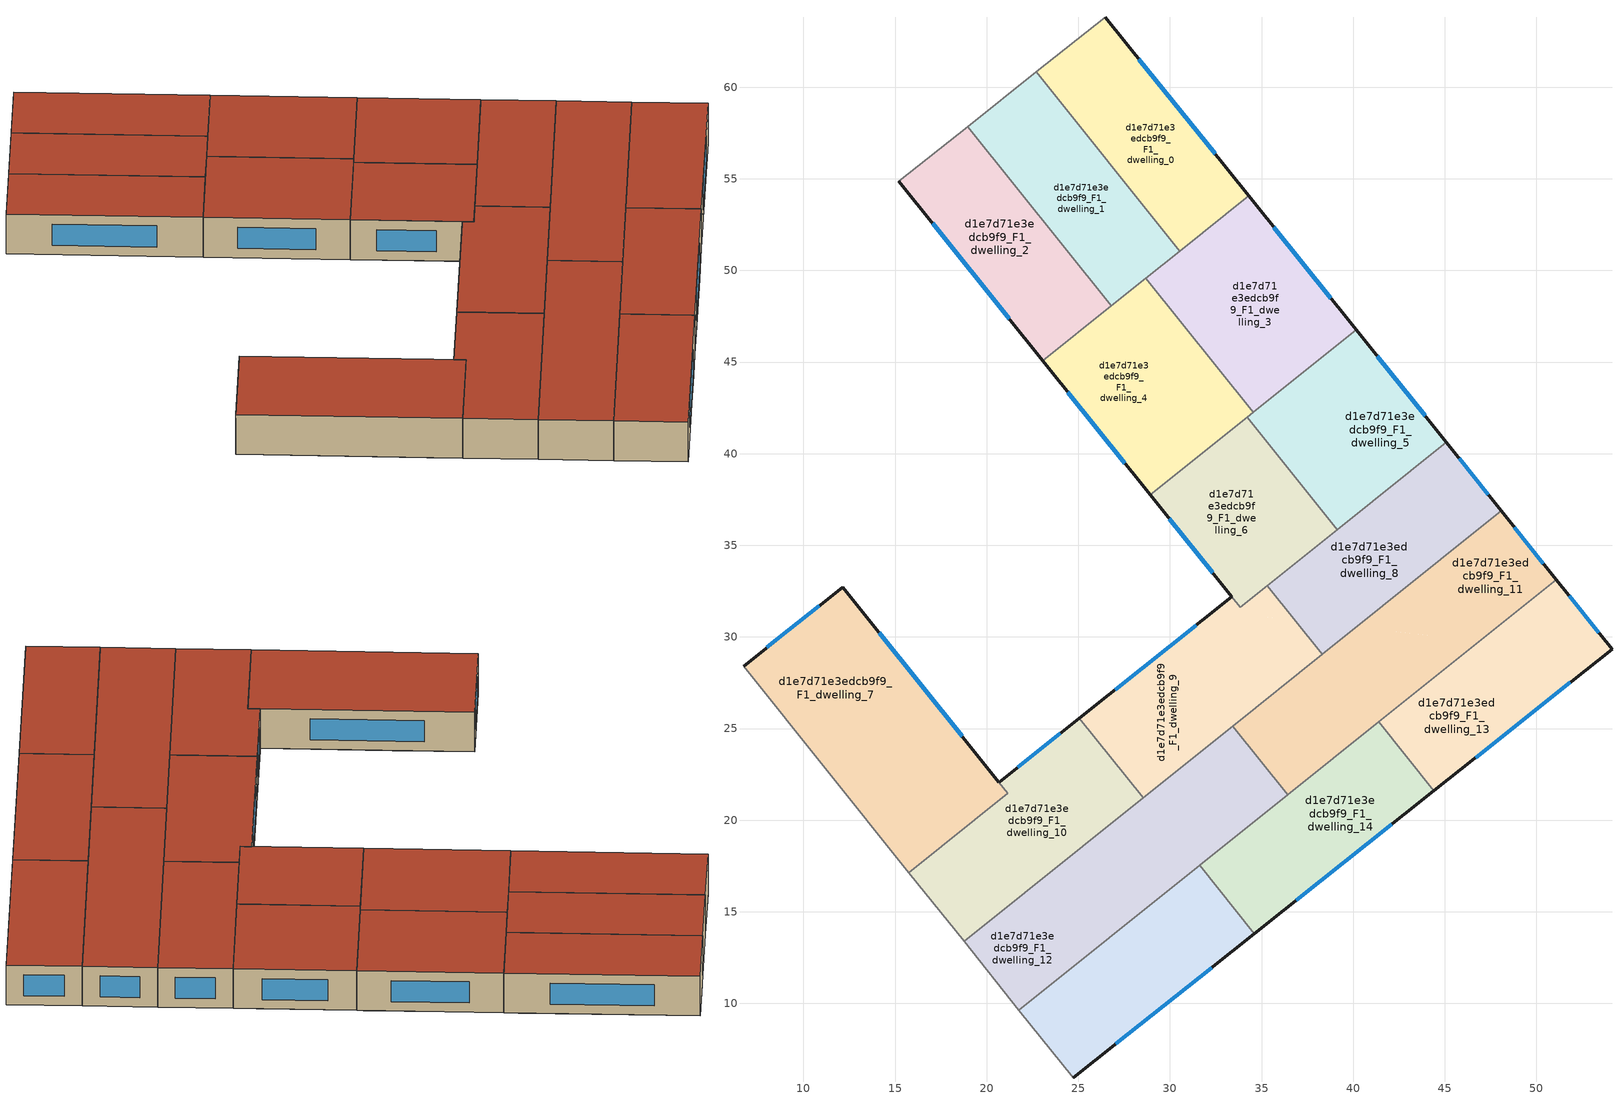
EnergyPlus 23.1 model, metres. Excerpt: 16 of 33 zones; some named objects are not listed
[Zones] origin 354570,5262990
d1e7d71e3edcb9f9_F1_dwelling_0
 floor to d1e7d71e3edcb9f9_F0_dwelling_5 (EU_floor_Construction): 27.85,62.1 30.79,58.44 30.04,51.7 27.1,55.37 z3
 floor to d1e7d71e3edcb9f9_F0_dwelling_6 (EU_floor_Construction): 26.47,63.83 27.85,62.1 27.1,55.37 23.99,59.24 24.32,62.11 z3
 floor to d1e7d71e3edcb9f9_F0_dwelling_4 (EU_floor_Construction): 30.79,58.44 33.73,54.78 33.59,53.5 30.55,51.06 30.04,51.7 z3
 floor to d1e7d71e3edcb9f9_F0_dwelling_7 (EU_floor_Construction): 24.32,62.11 23.99,59.24 22.72,60.84 z3
 floor to d1e7d71e3edcb9f9_F0_dwelling_3 (EU_floor_Construction): 33.73,54.78 34.3,54.07 33.59,53.5 z3
 wall outside (EU_wall_Construction): 34.3,54.07 26.47,63.83 z3:6
 wall to d1e7d71e3edcb9f9_F1_dwelling_1 (EU_wall_Construction): 22.72,60.84 30.55,51.06 z3:6
 wall adiabatic (EU_wall_Construction): 26.47,63.83 22.72,60.84 z3:6
 wall to d1e7d71e3edcb9f9_F1_dwelling_3 (EU_wall_Construction): 30.55,51.06 34.3,54.07 z3:6
 window (EU_Window_Construction): 32.46,56.36 28.31,61.54 z3.7:5.3
 roof outside (EU_roof_Construction): 34.3,54.07 26.47,63.83 22.72,60.84 30.55,51.06 z6
d1e7d71e3edcb9f9_F1_dwelling_1
 floor to d1e7d71e3edcb9f9_F0_dwelling_6 (EU_floor_Construction): 23.99,59.24 27.1,55.37 26.34,48.64 23.24,52.51 z3
 floor to d1e7d71e3edcb9f9_F0_dwelling_4 (EU_floor_Construction): 30.04,51.7 30.55,51.06 29.91,50.55 z3
 floor to d1e7d71e3edcb9f9_F0_dwelling_7 (EU_floor_Construction): 22.72,60.84 23.99,59.24 23.24,52.51 18.96,57.85 z3
 floor to d1e7d71e3edcb9f9_F0_dwelling_5 (EU_floor_Construction): 27.1,55.37 30.04,51.7 29.91,50.55 26.8,48.06 26.34,48.64 z3
 wall to d1e7d71e3edcb9f9_F1_dwelling_2 (EU_wall_Construction): 18.96,57.85 26.8,48.06 z3:6
 wall adiabatic (EU_wall_Construction): 22.72,60.84 18.96,57.85 z3:6
 wall to d1e7d71e3edcb9f9_F1_dwelling_4 (EU_wall_Construction): 26.8,48.06 28.68,49.57 z3:6
 wall to d1e7d71e3edcb9f9_F1_dwelling_3 (EU_wall_Construction): 28.68,49.57 30.55,51.06 z3:6
 roof outside (EU_roof_Construction): 30.55,51.06 22.72,60.84 18.96,57.85 26.8,48.06 z6
d1e7d71e3edcb9f9_F1_dwelling_10
 floor to d1e7d71e3edcb9f9_F0_dwelling_14 (EU_floor_Construction): 25.06,25.56 25.42,25.1 24.63,18.09 19.99,14.37 20.75,21.14 21.16,21.46 20.84,21.87 20.88,22.23 z3
 floor to d1e7d71e3edcb9f9_F0_dwelling_15 (EU_floor_Construction): 20.88,22.23 20.84,21.87 20.67,22.07 z3; 20.75,21.14 19.99,14.37 18.76,13.38 15.76,17.13 z3
 floor to d1e7d71e3edcb9f9_F0_dwelling_12 (EU_floor_Construction): 27.99,21.9 28.54,21.21 27.85,20.66 z3
 floor to d1e7d71e3edcb9f9_F0_dwelling_13 (EU_floor_Construction): 25.42,25.1 27.99,21.9 27.85,20.66 24.63,18.09 z3
 wall outside (EU_wall_Construction): 25.06,25.56 20.67,22.07 z3:6
 wall to d1e7d71e3edcb9f9_F1_dwelling_9 (EU_wall_Construction): 28.54,21.21 25.06,25.56 z3:6
 wall adiabatic (EU_wall_Construction): 15.76,17.13 18.76,13.38 z3:6
 wall to d1e7d71e3edcb9f9_F1_dwelling_7 (EU_wall_Construction): 20.67,22.07 21.16,21.46 15.76,17.13 z3:6
 wall to d1e7d71e3edcb9f9_F1_dwelling_12 (EU_wall_Construction): 18.76,13.38 28.54,21.21 z3:6
 window (EU_Window_Construction): 24.03,24.74 21.7,22.89 z3.7:5.3
 roof outside (EU_roof_Construction): 28.54,21.21 25.06,25.56 20.67,22.07 21.16,21.46 15.76,17.13 18.76,13.38 z6
d1e7d71e3edcb9f9_F1_dwelling_11
 floor to d1e7d71e3edcb9f9_F0_dwelling_0 (EU_floor_Construction): 48.09,36.87 51.09,33.13 46.91,29.78 42.86,30.23 43.17,32.93 z3
 floor to d1e7d71e3edcb9f9_F0_dwelling_10 (EU_floor_Construction): 38.08,28.85 37.32,22.1 36.43,21.38 34.06,24.34 34.22,25.76 z3
 floor to d1e7d71e3edcb9f9_F0_dwelling_9 (EU_floor_Construction): 42.81,30.24 42.35,26.12 37.32,22.1 38.08,28.85 40.17,30.53 z3
 floor to d1e7d71e3edcb9f9_F0_dwelling_11 (EU_floor_Construction): 34.22,25.76 34.06,24.34 33.43,25.13 z3
 floor to d1e7d71e3edcb9f9_F0_dwelling_1 (EU_floor_Construction): 43.17,32.93 42.86,30.23 40.17,30.53 z3
 floor adiabatic (EU_floor_Construction): 46.91,29.78 42.35,26.12 42.81,30.24 z3
 wall outside (EU_wall_Construction): 51.09,33.13 48.09,36.87 z3:6
 wall to d1e7d71e3edcb9f9_F1_dwelling_12 (EU_wall_Construction): 33.43,25.13 36.43,21.38 z3:6
 wall to d1e7d71e3edcb9f9_F1_dwelling_13 (EU_wall_Construction): 41.39,25.36 51.09,33.13 z3:6
 wall to d1e7d71e3edcb9f9_F1_dwelling_8 (EU_wall_Construction): 48.09,36.87 38.31,29.04 z3:6
 wall to d1e7d71e3edcb9f9_F1_dwelling_14 (EU_wall_Construction): 36.43,21.38 41.39,25.36 z3:6
 wall to d1e7d71e3edcb9f9_F1_dwelling_9 (EU_wall_Construction): 38.31,29.04 33.43,25.13 z3:6
 window (EU_Window_Construction): 50.39,34.01 48.8,35.99 z3.7:5.3
 roof outside (EU_roof_Construction): 51.09,33.13 48.09,36.87 33.43,25.13 36.43,21.38 z6
d1e7d71e3edcb9f9_F1_dwelling_12
 floor to d1e7d71e3edcb9f9_F0_dwelling_12 (EU_floor_Construction): 30.96,23.15 30.2,16.39 27.09,13.9 27.85,20.66 z3
 floor to d1e7d71e3edcb9f9_F0_dwelling_14 (EU_floor_Construction): 24.63,18.09 23.88,11.33 21.76,9.64 19.74,12.16 19.99,14.37 z3
 floor to d1e7d71e3edcb9f9_F0_dwelling_11 (EU_floor_Construction): 33.43,25.13 34.06,24.34 33.46,19 30.2,16.39 30.96,23.15 z3
 floor to d1e7d71e3edcb9f9_F0_dwelling_13 (EU_floor_Construction): 27.85,20.66 27.09,13.9 23.88,11.33 24.63,18.09 z3
 floor to d1e7d71e3edcb9f9_F0_dwelling_10 (EU_floor_Construction): 34.06,24.34 36.43,21.38 33.46,19 z3
 floor to d1e7d71e3edcb9f9_F0_dwelling_15 (EU_floor_Construction): 19.99,14.37 19.74,12.16 18.76,13.38 z3
 wall adiabatic (EU_wall_Construction): 18.76,13.38 21.76,9.64 z3:6
 wall to d1e7d71e3edcb9f9_F1_dwelling_15 (EU_wall_Construction): 21.76,9.64 31.62,17.53 z3:6
 wall to d1e7d71e3edcb9f9_F1_dwelling_9 (EU_wall_Construction): 33.43,25.13 28.54,21.21 z3:6
 wall to d1e7d71e3edcb9f9_F1_dwelling_14 (EU_wall_Construction): 31.62,17.53 36.43,21.38 z3:6
 roof outside (EU_roof_Construction): 36.43,21.38 33.43,25.13 18.76,13.38 21.76,9.64 z6
d1e7d71e3edcb9f9_F1_dwelling_13
 floor to d1e7d71e3edcb9f9_F0_dwelling_8 (EU_floor_Construction): 53.72,29.01 44.41,21.6 42.15,24.41 42.35,26.12 46.91,29.78 z3
 floor to d1e7d71e3edcb9f9_F0_dwelling_0 (EU_floor_Construction): 51.09,33.13 54.13,29.33 53.72,29.01 46.91,29.78 z3
 floor to d1e7d71e3edcb9f9_F0_dwelling_9 (EU_floor_Construction): 42.35,26.12 42.15,24.41 41.39,25.36 z3
 wall outside (EU_wall_Construction): 44.41,21.6 54.13,29.33 51.09,33.13 z3:6
 wall to d1e7d71e3edcb9f9_F1_dwelling_14 (EU_wall_Construction): 41.39,25.36 44.41,21.6 z3:6
 window (EU_Window_Construction): 53.42,30.22 51.81,32.24 / 46.69,23.41 51.85,27.52 z3.7:5.3
 roof outside (EU_roof_Construction): 54.13,29.33 51.09,33.13 41.39,25.36 44.41,21.6 z6
d1e7d71e3edcb9f9_F1_dwelling_14
 floor to d1e7d71e3edcb9f9_F0_dwelling_10 (EU_floor_Construction): 37.32,22.1 36.56,15.35 34.61,13.8 33.09,15.7 33.46,19 z3
 floor to d1e7d71e3edcb9f9_F0_dwelling_9 (EU_floor_Construction): 41.39,25.36 42.15,24.41 41.59,19.35 36.56,15.35 37.32,22.1 z3
 floor to d1e7d71e3edcb9f9_F0_dwelling_8 (EU_floor_Construction): 42.15,24.41 44.41,21.6 41.59,19.35 z3
 floor to d1e7d71e3edcb9f9_F0_dwelling_11 (EU_floor_Construction): 33.46,19 33.09,15.7 31.62,17.53 z3
 wall outside (EU_wall_Construction): 34.61,13.8 44.41,21.6 z3:6
 wall to d1e7d71e3edcb9f9_F1_dwelling_15 (EU_wall_Construction): 31.62,17.53 34.61,13.8 z3:6
 window (EU_Window_Construction): 36.91,15.63 42.1,19.77 z3.7:5.3
 roof outside (EU_roof_Construction): 44.41,21.6 41.39,25.36 31.62,17.53 34.61,13.8 z6
d1e7d71e3edcb9f9_F1_dwelling_15
 floor to d1e7d71e3edcb9f9_F0_dwelling_13 (EU_floor_Construction): 27.09,13.9 26.34,7.22 24.73,5.93 23.45,7.53 23.88,11.33 z3
 floor to d1e7d71e3edcb9f9_F0_dwelling_10 (EU_floor_Construction): 33.09,15.7 34.61,13.8 32.7,12.28 z3
 floor to d1e7d71e3edcb9f9_F0_dwelling_12 (EU_floor_Construction): 30.2,16.39 29.45,9.69 26.34,7.22 27.09,13.9 z3
 floor to d1e7d71e3edcb9f9_F0_dwelling_14 (EU_floor_Construction): 23.88,11.33 23.45,7.53 21.76,9.64 z3
 floor to d1e7d71e3edcb9f9_F0_dwelling_11 (EU_floor_Construction): 31.62,17.53 33.09,15.7 32.7,12.28 29.45,9.69 30.2,16.39 z3
 wall outside (EU_wall_Construction): 24.73,5.93 34.61,13.8 z3:6
 wall adiabatic (EU_wall_Construction): 21.76,9.64 24.73,5.93 z3:6
 window (EU_Window_Construction): 27.05,7.78 32.29,11.95 z3.7:5.3
 roof outside (EU_roof_Construction): 34.61,13.8 31.62,17.53 21.76,9.64 24.73,5.93 z6
d1e7d71e3edcb9f9_F1_dwelling_2
 floor to d1e7d71e3edcb9f9_F0_dwelling_7 (EU_floor_Construction): 18.96,57.85 23.24,52.51 22.48,45.79 15.21,54.87 z3
 floor to d1e7d71e3edcb9f9_F0_dwelling_6 (EU_floor_Construction): 23.24,52.51 26.34,48.64 26.22,47.6 23.06,45.07 22.48,45.79 z3
 floor to d1e7d71e3edcb9f9_F0_dwelling_5 (EU_floor_Construction): 26.34,48.64 26.8,48.06 26.22,47.6 z3
 wall outside (EU_wall_Construction): 15.21,54.87 23.06,45.07 z3:6
 wall adiabatic (EU_wall_Construction): 18.96,57.85 15.21,54.87 z3:6
 wall to d1e7d71e3edcb9f9_F1_dwelling_4 (EU_wall_Construction): 23.06,45.07 26.8,48.06 z3:6
 window (EU_Window_Construction): 17.06,52.57 21.22,47.37 z3.7:5.3
 roof outside (EU_roof_Construction): 26.8,48.06 18.96,57.85 15.21,54.87 23.06,45.07 z6
d1e7d71e3edcb9f9_F1_dwelling_3
 floor to d1e7d71e3edcb9f9_F0_dwelling_3 (EU_floor_Construction): 34.3,54.07 36.64,51.16 35.74,43.23 34.54,42.26 32.6,44.68 33.59,53.5 z3
 floor to d1e7d71e3edcb9f9_F0_dwelling_4 (EU_floor_Construction): 33.59,53.5 32.6,44.68 29.66,48.35 29.91,50.55 z3
 floor to d1e7d71e3edcb9f9_F0_dwelling_2 (EU_floor_Construction): 36.64,51.16 39.91,47.09 39.84,46.51 35.74,43.23 z3
 floor adiabatic (EU_floor_Construction): 39.91,47.09 40.17,46.77 39.84,46.51 z3
 floor to d1e7d71e3edcb9f9_F0_dwelling_5 (EU_floor_Construction): 29.91,50.55 29.66,48.35 28.68,49.57 z3
 wall outside (EU_wall_Construction): 40.17,46.77 34.3,54.07 z3:6
 wall to d1e7d71e3edcb9f9_F1_dwelling_4 (EU_wall_Construction): 28.68,49.57 34.54,42.26 z3:6
 wall to d1e7d71e3edcb9f9_F1_dwelling_5 (EU_wall_Construction): 34.54,42.26 40.17,46.77 z3:6
 window (EU_Window_Construction): 38.79,48.48 35.68,52.36 z3.7:5.3
 roof outside (EU_roof_Construction): 40.17,46.77 34.3,54.07 28.68,49.57 34.54,42.26 z6
d1e7d71e3edcb9f9_F1_dwelling_4
 floor to d1e7d71e3edcb9f9_F0_dwelling_5 (EU_floor_Construction): 28.68,49.57 29.66,48.35 28.53,38.25 25.59,41.92 26.22,47.6 z3
 floor to d1e7d71e3edcb9f9_F0_dwelling_4 (EU_floor_Construction): 29.66,48.35 32.6,44.68 32.11,40.31 28.92,37.76 28.53,38.25 z3
 floor to d1e7d71e3edcb9f9_F0_dwelling_6 (EU_floor_Construction): 26.22,47.6 25.59,41.92 23.06,45.07 z3
 floor to d1e7d71e3edcb9f9_F0_dwelling_3 (EU_floor_Construction): 32.6,44.68 34.54,42.26 32.11,40.31 z3
 wall outside (EU_wall_Construction): 23.06,45.07 28.92,37.76 z3:6
 wall to d1e7d71e3edcb9f9_F1_dwelling_6 (EU_wall_Construction): 28.92,37.76 34.21,41.99 z3:6
 wall to d1e7d71e3edcb9f9_F1_dwelling_5 (EU_wall_Construction): 34.21,42 34.54,42.26 z3:6
 window (EU_Window_Construction): 24.44,43.35 27.54,39.47 z3.7:5.3
 roof outside (EU_roof_Construction): 34.54,42.26 28.68,49.57 23.06,45.07 28.92,37.76 z6
d1e7d71e3edcb9f9_F1_dwelling_5
 floor to d1e7d71e3edcb9f9_F0_dwelling_1 (EU_floor_Construction): 40.17,46.77 44.16,41.78 43.93,39.69 39.13,35.85 38.7,36.38 39.84,46.51 z3
 floor to d1e7d71e3edcb9f9_F0_dwelling_2 (EU_floor_Construction): 39.84,46.51 38.7,36.38 35.43,40.46 35.74,43.23 z3
 floor to d1e7d71e3edcb9f9_F0_dwelling_0 (EU_floor_Construction): 44.16,41.78 45.09,40.62 43.93,39.69 z3
 floor to d1e7d71e3edcb9f9_F0_dwelling_3 (EU_floor_Construction): 35.74,43.23 35.43,40.46 34.21,42 z3
 wall outside (EU_wall_Construction): 45.09,40.62 40.17,46.77 z3:6
 wall to d1e7d71e3edcb9f9_F1_dwelling_6 (EU_wall_Construction): 34.21,42 39.13,35.85 z3:6
 wall to d1e7d71e3edcb9f9_F1_dwelling_8 (EU_wall_Construction): 39.13,35.85 45.09,40.62 z3:6
 window (EU_Window_Construction): 43.93,42.06 41.32,45.32 z3.7:5.3
 roof outside (EU_roof_Construction): 45.09,40.62 40.17,46.77 34.21,42 39.13,35.85 z6
d1e7d71e3edcb9f9_F1_dwelling_6
 floor to d1e7d71e3edcb9f9_F0_dwelling_2 (EU_floor_Construction): 35.43,40.46 38.7,36.38 38.59,35.42 34.5,32.14 z3
 floor to d1e7d71e3edcb9f9_F0_dwelling_1 (EU_floor_Construction): 38.7,36.38 39.13,35.85 38.59,35.42 z3
 floor to d1e7d71e3edcb9f9_F0_dwelling_3 (EU_floor_Construction): 34.21,42 35.43,40.46 34.5,32.14 33.84,31.61 31.46,34.58 32.11,40.31 z3
 floor to d1e7d71e3edcb9f9_F0_dwelling_4 (EU_floor_Construction): 32.11,40.31 31.46,34.58 28.92,37.76 z3
 wall outside (EU_wall_Construction): 28.92,37.76 33.38,32.19 z3:6
 wall to d1e7d71e3edcb9f9_F1_dwelling_9 (EU_wall_Construction): 33.38,32.18 33.84,31.61 35.31,32.79 z3:6
 wall to d1e7d71e3edcb9f9_F1_dwelling_8 (EU_wall_Construction): 35.31,32.79 39.13,35.85 z3:6
 window (EU_Window_Construction): 29.96,36.45 32.33,33.5 z3.7:5.3
 roof outside (EU_roof_Construction): 39.13,35.85 34.21,42 28.92,37.76 33.84,31.61 z6
d1e7d71e3edcb9f9_F1_dwelling_7
 floor to d1e7d71e3edcb9f9_F0_dwelling_15 (EU_floor_Construction): 15.41,28.64 20.83,21.86 20.75,21.14 15.76,17.13 14.32,18.93 z3
 floor to d1e7d71e3edcb9f9_F0_dwelling_16 (EU_floor_Construction): 12.14,32.72 15.41,28.64 14.32,18.93 6.73,28.41 z3
 floor to d1e7d71e3edcb9f9_F0_dwelling_14 (EU_floor_Construction): 20.83,21.86 21.16,21.46 20.75,21.14 z3
 wall outside (EU_wall_Construction): 20.67,22.07 12.14,32.72 6.73,28.41 z3:6
 wall adiabatic (EU_wall_Construction): 6.73,28.41 15.76,17.13 z3:6
 window (EU_Window_Construction): 10.87,31.71 8,29.42 / 18.67,24.57 14.14,30.22 z3.7:5.3
 roof outside (EU_roof_Construction): 21.16,21.46 12.14,32.72 6.73,28.41 15.76,17.13 z6
d1e7d71e3edcb9f9_F1_dwelling_8
 floor to d1e7d71e3edcb9f9_F0_dwelling_0 (EU_floor_Construction): 45.09,40.62 48.09,36.87 43.17,32.93 43.93,39.69 z3
 floor to d1e7d71e3edcb9f9_F0_dwelling_1 (EU_floor_Construction): 43.93,39.69 43.17,32.93 40.17,30.53 38.07,30.77 38.59,35.42 z3
 floor to d1e7d71e3edcb9f9_F0_dwelling_9 (EU_floor_Construction): 40.17,30.53 38.31,29.04 38.12,29.28 38.29,30.74 z3
 floor to d1e7d71e3edcb9f9_F0_dwelling_10 (EU_floor_Construction): 38.29,30.74 38.12,29.28 36.82,30.91 z3
 floor adiabatic (EU_floor_Construction): 38.59,35.42 38.07,30.77 36.82,30.91 35.31,32.79 z3
 wall outside (EU_wall_Construction): 48.09,36.87 45.09,40.62 z3:6
 wall to d1e7d71e3edcb9f9_F1_dwelling_9 (EU_wall_Construction): 35.31,32.79 38.31,29.04 z3:6
 window (EU_Window_Construction): 47.39,37.75 45.79,39.74 z3.7:5.3
 roof outside (EU_roof_Construction): 48.09,36.87 45.09,40.62 35.31,32.79 38.31,29.04 z6
d1e7d71e3edcb9f9_F1_dwelling_9
 floor to d1e7d71e3edcb9f9_F0_dwelling_11 (EU_floor_Construction): 36.71,30.92 34.82,31.13 34.22,25.76 30.96,23.15 31.83,30.95 33.38,32.18 34.16,31.21 z3
 floor to d1e7d71e3edcb9f9_F0_dwelling_12 (EU_floor_Construction): 31.83,30.95 30.96,23.15 28.54,21.21 27.99,21.9 28.73,28.48 z3
 floor to d1e7d71e3edcb9f9_F0_dwelling_13 (EU_floor_Construction): 28.73,28.48 27.99,21.9 25.42,25.1 25.52,25.92 z3
 floor to d1e7d71e3edcb9f9_F0_dwelling_10 (EU_floor_Construction): 36.82,30.91 38.12,29.28 38.08,28.85 34.22,25.76 34.82,31.13 z3
 floor to d1e7d71e3edcb9f9_F0_dwelling_14 (EU_floor_Construction): 25.52,25.92 25.42,25.1 25.06,25.56 z3
 floor to d1e7d71e3edcb9f9_F0_dwelling_2 (EU_floor_Construction): 35.31,32.79 36.82,30.91 34.39,31.18 34.5,32.14 z3
 floor to d1e7d71e3edcb9f9_F0_dwelling_9 (EU_floor_Construction): 38.12,29.28 38.31,29.04 38.08,28.85 z3
 floor to d1e7d71e3edcb9f9_F0_dwelling_3 (EU_floor_Construction): 34.5,32.14 34.39,31.18 34.16,31.21 33.84,31.61 z3
 wall outside (EU_wall_Construction): 33.38,32.18 25.06,25.56 z3:6
 window (EU_Window_Construction): 31.43,30.63 27.01,27.12 z3.7:5.3
 roof outside (EU_roof_Construction): 38.31,29.04 35.31,32.79 33.84,31.61 33.38,32.18 25.06,25.56 28.54,21.21 z6
[Building]
EU S2 Campaign: North Axis=0; Terrain=City; Solar Distribution=FullExterior
[Site:Location]
Budapest.Ferenc.Liszt.Intl.AP: Latitude=47.437; Longitude=19.256; Time Zone=1; Elevation=185
[SizingPeriod:WeatherFileDays]
AnnualSizingPeriod: Begin Month=1; Begin Day of Month=1; End Month=12; End Day of Month=31; Day of Week for Start Day=Monday; Use Weather File Daylight Saving Period=No; Use Weather File Rain and Snow Indicators=No
[MATERIAL]
EU_InternalMass_Material: Roughness=MediumRough; Thickness=0.1; Conductivity=1; Density=1800; Specific Heat=900; Thermal Absorptance=0.9; Solar Absorptance=0.7; Visible Absorptance=0.7
[MATERIAL:NOMASS] Roughness=MediumRough; Thermal Absorptance=0.9; Solar Absorptance=0.7; Visible Absorptance=0.7
Name | Thermal Resistance
EU_wall_NoMass | 0.832559
EU_roof_NoMass | 1.39638
EU_floor_NoMass | 0.872794
[WINDOWMATERIAL:SIMPLEGLAZINGSYSTEM]
EU_Window_SimpleGlazing: UFactor=2.79869; Solar Heat Gain Coefficient=0.75; Visible Transmittance=0.75
[CONSTRUCTION]
EU_wall_Construction: EU_wall_NoMass
EU_roof_Construction: EU_roof_NoMass
EU_floor_Construction: EU_floor_NoMass
EU_Window_Construction: EU_Window_SimpleGlazing
EU_InternalMass_Construction: EU_InternalMass_Material
[ZONE] Type=1; Multiplier=1; Ceiling Height=autocalculate; Floor Area=autocalculate; Part of Total Floor Area=Yes
Name | Volume
d1e7d71e3edcb9f9_F1_dwelling_0 | 180.403
d1e7d71e3edcb9f9_F1_dwelling_1 | 180.394
d1e7d71e3edcb9f9_F1_dwelling_10 | 193.545
d1e7d71e3edcb9f9_F1_dwelling_11 | 270.577
d1e7d71e3edcb9f9_F1_dwelling_12 | 270.557
d1e7d71e3edcb9f9_F1_dwelling_13 | 180.385
d1e7d71e3edcb9f9_F1_dwelling_14 | 180.377
d1e7d71e3edcb9f9_F1_dwelling_15 | 180.379
d1e7d71e3edcb9f9_F1_dwelling_2 | 180.376
d1e7d71e3edcb9f9_F1_dwelling_3 | 202.407
d1e7d71e3edcb9f9_F1_dwelling_4 | 202.403
d1e7d71e3edcb9f9_F1_dwelling_5 | 180.365
d1e7d71e3edcb9f9_F1_dwelling_6 | 160.087
d1e7d71e3edcb9f9_F1_dwelling_7 | 299.719
d1e7d71e3edcb9f9_F1_dwelling_8 | 180.397
d1e7d71e3edcb9f9_F1_dwelling_9 | 204.378
[INTERNALMASS] Construction=EU_InternalMass_Construction
Name | Zone or ZoneList | Surface Area
d1e7d71e3edcb9f9_F1_dwelling_0_EU_InternalMass | d1e7d71e3edcb9f9_F1_dwelling_0 | 60.1344
d1e7d71e3edcb9f9_F1_dwelling_1_EU_InternalMass | d1e7d71e3edcb9f9_F1_dwelling_1 | 60.1315
d1e7d71e3edcb9f9_F1_dwelling_2_EU_InternalMass | d1e7d71e3edcb9f9_F1_dwelling_2 | 60.1254
d1e7d71e3edcb9f9_F1_dwelling_3_EU_InternalMass | d1e7d71e3edcb9f9_F1_dwelling_3 | 67.4689
d1e7d71e3edcb9f9_F1_dwelling_4_EU_InternalMass | d1e7d71e3edcb9f9_F1_dwelling_4 | 67.4677
d1e7d71e3edcb9f9_F1_dwelling_5_EU_InternalMass | d1e7d71e3edcb9f9_F1_dwelling_5 | 60.1226
d1e7d71e3edcb9f9_F1_dwelling_6_EU_InternalMass | d1e7d71e3edcb9f9_F1_dwelling_6 | 53.3822
d1e7d71e3edcb9f9_F1_dwelling_7_EU_InternalMass | d1e7d71e3edcb9f9_F1_dwelling_7 | 99.9374
d1e7d71e3edcb9f9_F1_dwelling_8_EU_InternalMass | d1e7d71e3edcb9f9_F1_dwelling_8 | 60.1322
d1e7d71e3edcb9f9_F1_dwelling_9_EU_InternalMass | d1e7d71e3edcb9f9_F1_dwelling_9 | 68.1234
d1e7d71e3edcb9f9_F1_dwelling_10_EU_InternalMass | d1e7d71e3edcb9f9_F1_dwelling_10 | 64.5183
d1e7d71e3edcb9f9_F1_dwelling_11_EU_InternalMass | d1e7d71e3edcb9f9_F1_dwelling_11 | 90.1925
d1e7d71e3edcb9f9_F1_dwelling_12_EU_InternalMass | d1e7d71e3edcb9f9_F1_dwelling_12 | 90.1858
d1e7d71e3edcb9f9_F1_dwelling_13_EU_InternalMass | d1e7d71e3edcb9f9_F1_dwelling_13 | 60.1282
d1e7d71e3edcb9f9_F1_dwelling_14_EU_InternalMass | d1e7d71e3edcb9f9_F1_dwelling_14 | 60.1254
d1e7d71e3edcb9f9_F1_dwelling_15_EU_InternalMass | d1e7d71e3edcb9f9_F1_dwelling_15 | 60.1264
[OTHEREQUIPMENT] Fuel Type=Electricity; Design Level Calculation Method=Watts/Area; Power per Zone Floor Area=1; Fraction Latent=0; Fraction Radiant=0; Fraction Lost=0; Carbon Dioxide Generation Rate=0; EndUse Subcategory=EU_Step8_InternalGains
Name | Zone or ZoneList or Space or SpaceList | Schedule
EU_Step8_InternalGain_d1e7d71e3edcb9f9_F1_dwelling_0_f000 | d1e7d71e3edcb9f9_F1_dwelling_0 | EU_Step8_GainSchedule_d1e7d71e3edcb9f9_F1_dwelling_0_f000
EU_Step8_InternalGain_d1e7d71e3edcb9f9_F1_dwelling_1_f000 | d1e7d71e3edcb9f9_F1_dwelling_1 | EU_Step8_GainSchedule_d1e7d71e3edcb9f9_F1_dwelling_1_f000
EU_Step8_InternalGain_d1e7d71e3edcb9f9_F1_dwelling_2_f000 | d1e7d71e3edcb9f9_F1_dwelling_2 | EU_Step8_GainSchedule_d1e7d71e3edcb9f9_F1_dwelling_2_f000
EU_Step8_InternalGain_d1e7d71e3edcb9f9_F1_dwelling_3_f000 | d1e7d71e3edcb9f9_F1_dwelling_3 | EU_Step8_GainSchedule_d1e7d71e3edcb9f9_F1_dwelling_3_f000
EU_Step8_InternalGain_d1e7d71e3edcb9f9_F1_dwelling_4_f000 | d1e7d71e3edcb9f9_F1_dwelling_4 | EU_Step8_GainSchedule_d1e7d71e3edcb9f9_F1_dwelling_4_f000
EU_Step8_InternalGain_d1e7d71e3edcb9f9_F1_dwelling_5_f000 | d1e7d71e3edcb9f9_F1_dwelling_5 | EU_Step8_GainSchedule_d1e7d71e3edcb9f9_F1_dwelling_5_f000
EU_Step8_InternalGain_d1e7d71e3edcb9f9_F1_dwelling_6_f000 | d1e7d71e3edcb9f9_F1_dwelling_6 | EU_Step8_GainSchedule_d1e7d71e3edcb9f9_F1_dwelling_6_f000
EU_Step8_InternalGain_d1e7d71e3edcb9f9_F1_dwelling_7_f000 | d1e7d71e3edcb9f9_F1_dwelling_7 | EU_Step8_GainSchedule_d1e7d71e3edcb9f9_F1_dwelling_7_f000
EU_Step8_InternalGain_d1e7d71e3edcb9f9_F1_dwelling_8_f000 | d1e7d71e3edcb9f9_F1_dwelling_8 | EU_Step8_GainSchedule_d1e7d71e3edcb9f9_F1_dwelling_8_f000
EU_Step8_InternalGain_d1e7d71e3edcb9f9_F1_dwelling_9_f000 | d1e7d71e3edcb9f9_F1_dwelling_9 | EU_Step8_GainSchedule_d1e7d71e3edcb9f9_F1_dwelling_9_f000
EU_Step8_InternalGain_d1e7d71e3edcb9f9_F1_dwelling_10_f000 | d1e7d71e3edcb9f9_F1_dwelling_10 | EU_Step8_GainSchedule_d1e7d71e3edcb9f9_F1_dwelling_10_f000
EU_Step8_InternalGain_d1e7d71e3edcb9f9_F1_dwelling_11_f000 | d1e7d71e3edcb9f9_F1_dwelling_11 | EU_Step8_GainSchedule_d1e7d71e3edcb9f9_F1_dwelling_11_f000
EU_Step8_InternalGain_d1e7d71e3edcb9f9_F1_dwelling_12_f000 | d1e7d71e3edcb9f9_F1_dwelling_12 | EU_Step8_GainSchedule_d1e7d71e3edcb9f9_F1_dwelling_12_f000
EU_Step8_InternalGain_d1e7d71e3edcb9f9_F1_dwelling_13_f000 | d1e7d71e3edcb9f9_F1_dwelling_13 | EU_Step8_GainSchedule_d1e7d71e3edcb9f9_F1_dwelling_13_f000
EU_Step8_InternalGain_d1e7d71e3edcb9f9_F1_dwelling_14_f000 | d1e7d71e3edcb9f9_F1_dwelling_14 | EU_Step8_GainSchedule_d1e7d71e3edcb9f9_F1_dwelling_14_f000
EU_Step8_InternalGain_d1e7d71e3edcb9f9_F1_dwelling_15_f000 | d1e7d71e3edcb9f9_F1_dwelling_15 | EU_Step8_GainSchedule_d1e7d71e3edcb9f9_F1_dwelling_15_f000
[ZONEVENTILATION:DESIGNFLOWRATE] Schedule=EU_AlwaysOn; Design Flow Rate Calculation Method=AirChanges/Hour; Air Changes per Hour=0.475469; Ventilation Type=Natural; Fan Pressure Rise=0; Fan Total Efficiency=1; Constant Term Coefficient=1; Temperature Term Coefficient=0; Velocity Term Coefficient=0; Velocity Squared Term Coefficient=0; Minimum Indoor Temperature=-100; Maximum Indoor Temperature=100; Delta Temperature=-100; Minimum Outdoor Temperature=-100; Maximum Outdoor Temperature=100; Maximum Wind Speed=40
Name | Zone or ZoneList or Space or SpaceList
EU_ConstantAir_d1e7d71e3edcb9f9_F1_dwelling_0 | d1e7d71e3edcb9f9_F1_dwelling_0
EU_ConstantAir_d1e7d71e3edcb9f9_F1_dwelling_1 | d1e7d71e3edcb9f9_F1_dwelling_1
EU_ConstantAir_d1e7d71e3edcb9f9_F1_dwelling_2 | d1e7d71e3edcb9f9_F1_dwelling_2
EU_ConstantAir_d1e7d71e3edcb9f9_F1_dwelling_3 | d1e7d71e3edcb9f9_F1_dwelling_3
EU_ConstantAir_d1e7d71e3edcb9f9_F1_dwelling_4 | d1e7d71e3edcb9f9_F1_dwelling_4
EU_ConstantAir_d1e7d71e3edcb9f9_F1_dwelling_5 | d1e7d71e3edcb9f9_F1_dwelling_5
EU_ConstantAir_d1e7d71e3edcb9f9_F1_dwelling_6 | d1e7d71e3edcb9f9_F1_dwelling_6
EU_ConstantAir_d1e7d71e3edcb9f9_F1_dwelling_7 | d1e7d71e3edcb9f9_F1_dwelling_7
EU_ConstantAir_d1e7d71e3edcb9f9_F1_dwelling_8 | d1e7d71e3edcb9f9_F1_dwelling_8
EU_ConstantAir_d1e7d71e3edcb9f9_F1_dwelling_9 | d1e7d71e3edcb9f9_F1_dwelling_9
EU_ConstantAir_d1e7d71e3edcb9f9_F1_dwelling_10 | d1e7d71e3edcb9f9_F1_dwelling_10
EU_ConstantAir_d1e7d71e3edcb9f9_F1_dwelling_11 | d1e7d71e3edcb9f9_F1_dwelling_11
EU_ConstantAir_d1e7d71e3edcb9f9_F1_dwelling_12 | d1e7d71e3edcb9f9_F1_dwelling_12
EU_ConstantAir_d1e7d71e3edcb9f9_F1_dwelling_13 | d1e7d71e3edcb9f9_F1_dwelling_13
EU_ConstantAir_d1e7d71e3edcb9f9_F1_dwelling_14 | d1e7d71e3edcb9f9_F1_dwelling_14
EU_ConstantAir_d1e7d71e3edcb9f9_F1_dwelling_15 | d1e7d71e3edcb9f9_F1_dwelling_15
[HVACTEMPLATE:ZONE:IDEALLOADSAIRSYSTEM] System Availability Schedule=EU_AlwaysOn; Maximum Heating Supply Air Temperature=50; Minimum Cooling Supply Air Temperature=13; Maximum Heating Supply Air Humidity Ratio=0.0156; Minimum Cooling Supply Air Humidity Ratio=0.0077; Heating Limit=NoLimit; Cooling Limit=NoLimit; Heating Availability Schedule=EU_AlwaysOn; Cooling Availability Schedule=EU_CoolingOff; Dehumidification Control Type=ConstantSensibleHeatRatio; Cooling Sensible Heat Ratio=0.7; Dehumidification Setpoint=60; Humidification Control Type=None; Humidification Setpoint=30; Outdoor Air Method=None; Outdoor Air Flow Rate per Person=0.00944; Outdoor Air Flow Rate per Zone Floor Area=0; Outdoor Air Flow Rate per Zone=0; Demand Controlled Ventilation Type=None; Outdoor Air Economizer Type=NoEconomizer; Heat Recovery Type=None; Sensible Heat Recovery Effectiveness=0.7; Latent Heat Recovery Effectiveness=0.65
Name | Template Thermostat
d1e7d71e3edcb9f9_F1_dwelling_0 | EU_HeatOnly_d1e7d71e3edcb9f9_F1_dwelling_0
d1e7d71e3edcb9f9_F1_dwelling_1 | EU_HeatOnly_d1e7d71e3edcb9f9_F1_dwelling_1
d1e7d71e3edcb9f9_F1_dwelling_2 | EU_HeatOnly_d1e7d71e3edcb9f9_F1_dwelling_2
d1e7d71e3edcb9f9_F1_dwelling_3 | EU_HeatOnly_d1e7d71e3edcb9f9_F1_dwelling_3
d1e7d71e3edcb9f9_F1_dwelling_4 | EU_HeatOnly_d1e7d71e3edcb9f9_F1_dwelling_4
d1e7d71e3edcb9f9_F1_dwelling_5 | EU_HeatOnly_d1e7d71e3edcb9f9_F1_dwelling_5
d1e7d71e3edcb9f9_F1_dwelling_6 | EU_HeatOnly_d1e7d71e3edcb9f9_F1_dwelling_6
d1e7d71e3edcb9f9_F1_dwelling_7 | EU_HeatOnly_d1e7d71e3edcb9f9_F1_dwelling_7
d1e7d71e3edcb9f9_F1_dwelling_8 | EU_HeatOnly_d1e7d71e3edcb9f9_F1_dwelling_8
d1e7d71e3edcb9f9_F1_dwelling_9 | EU_HeatOnly_d1e7d71e3edcb9f9_F1_dwelling_9
d1e7d71e3edcb9f9_F1_dwelling_10 | EU_HeatOnly_d1e7d71e3edcb9f9_F1_dwelling_10
d1e7d71e3edcb9f9_F1_dwelling_11 | EU_HeatOnly_d1e7d71e3edcb9f9_F1_dwelling_11
d1e7d71e3edcb9f9_F1_dwelling_12 | EU_HeatOnly_d1e7d71e3edcb9f9_F1_dwelling_12
d1e7d71e3edcb9f9_F1_dwelling_13 | EU_HeatOnly_d1e7d71e3edcb9f9_F1_dwelling_13
d1e7d71e3edcb9f9_F1_dwelling_14 | EU_HeatOnly_d1e7d71e3edcb9f9_F1_dwelling_14
d1e7d71e3edcb9f9_F1_dwelling_15 | EU_HeatOnly_d1e7d71e3edcb9f9_F1_dwelling_15
[SIZING:ZONE] Zone Cooling Design Supply Air Temperature Input Method=SupplyAirTemperature; Zone Cooling Design Supply Air Temperature=13; Zone Heating Design Supply Air Temperature Input Method=SupplyAirTemperature; Zone Heating Design Supply Air Temperature=50; Zone Cooling Design Supply Air Humidity Ratio=0.008; Zone Heating Design Supply Air Humidity Ratio=0.008; Cooling Design Air Flow Method=DesignDay; Cooling Design Air Flow Rate=0; Cooling Minimum Air Flow per Zone Floor Area=0.000762; Cooling Minimum Air Flow=0; Cooling Minimum Air Flow Fraction=0.2; Heating Design Air Flow Method=DesignDay; Heating Design Air Flow Rate=0; Heating Maximum Air Flow per Zone Floor Area=0.002032; Heating Maximum Air Flow=0.141576; Heating Maximum Air Flow Fraction=0.3; Account for Dedicated Outdoor Air System=No; Dedicated Outdoor Air System Control Strategy=NeutralSupplyAir; Dedicated Outdoor Air Low Setpoint Temperature for Design=autosize; Dedicated Outdoor Air High Setpoint Temperature for Design=autosize; Zone Load Sizing Method=Sensible Load Only No Latent Load; Zone Latent Cooling Design Supply Air Humidity Ratio Input Method=HumidityRatioDifference; Zone Cooling Design Supply Air Humidity Ratio Difference=0.005; Zone Latent Heating Design Supply Air Humidity Ratio Input Method=HumidityRatioDifference; Zone Humidification Design Supply Air Humidity Ratio Difference=0.005
d1e7d71e3edcb9f9_F1_dwelling_0; d1e7d71e3edcb9f9_F1_dwelling_1; d1e7d71e3edcb9f9_F1_dwelling_2; d1e7d71e3edcb9f9_F1_dwelling_3; d1e7d71e3edcb9f9_F1_dwelling_4; d1e7d71e3edcb9f9_F1_dwelling_5; d1e7d71e3edcb9f9_F1_dwelling_6; d1e7d71e3edcb9f9_F1_dwelling_7; d1e7d71e3edcb9f9_F1_dwelling_8; d1e7d71e3edcb9f9_F1_dwelling_9; d1e7d71e3edcb9f9_F1_dwelling_10; d1e7d71e3edcb9f9_F1_dwelling_11; d1e7d71e3edcb9f9_F1_dwelling_12; d1e7d71e3edcb9f9_F1_dwelling_13; d1e7d71e3edcb9f9_F1_dwelling_14; d1e7d71e3edcb9f9_F1_dwelling_15
[SCHEDULE:CONSTANT]
Name | Hourly Value
EU_AlwaysOn | 1
EU_CoolingOff | 0
[SCHEDULE:FILE] Column Number=1; Rows to Skip at Top=0; Number of Hours of Data=8760; Column Separator=Comma; Interpolate to Timestep=No; Minutes per Item=60; Adjust Schedule for Daylight Savings=Yes
Name | File
EU_Step8_GainSchedule_d1e7d71e3edcb9f9_F1_dwelling_0_f000 | ../../schedules/d1e7d71e3edcb9f9/d1e7d71e3edcb9f9_F1_dwelling_0_f000_gain.csv
EU_Step8_GainSchedule_d1e7d71e3edcb9f9_F1_dwelling_1_f000 | ../../schedules/d1e7d71e3edcb9f9/d1e7d71e3edcb9f9_F1_dwelling_1_f000_gain.csv
EU_Step8_GainSchedule_d1e7d71e3edcb9f9_F1_dwelling_2_f000 | ../../schedules/d1e7d71e3edcb9f9/d1e7d71e3edcb9f9_F1_dwelling_2_f000_gain.csv
EU_Step8_GainSchedule_d1e7d71e3edcb9f9_F1_dwelling_3_f000 | ../../schedules/d1e7d71e3edcb9f9/d1e7d71e3edcb9f9_F1_dwelling_3_f000_gain.csv
EU_Step8_GainSchedule_d1e7d71e3edcb9f9_F1_dwelling_4_f000 | ../../schedules/d1e7d71e3edcb9f9/d1e7d71e3edcb9f9_F1_dwelling_4_f000_gain.csv
EU_Step8_GainSchedule_d1e7d71e3edcb9f9_F1_dwelling_5_f000 | ../../schedules/d1e7d71e3edcb9f9/d1e7d71e3edcb9f9_F1_dwelling_5_f000_gain.csv
EU_Step8_GainSchedule_d1e7d71e3edcb9f9_F1_dwelling_6_f000 | ../../schedules/d1e7d71e3edcb9f9/d1e7d71e3edcb9f9_F1_dwelling_6_f000_gain.csv
EU_Step8_GainSchedule_d1e7d71e3edcb9f9_F1_dwelling_7_f000 | ../../schedules/d1e7d71e3edcb9f9/d1e7d71e3edcb9f9_F1_dwelling_7_f000_gain.csv
EU_Step8_GainSchedule_d1e7d71e3edcb9f9_F1_dwelling_8_f000 | ../../schedules/d1e7d71e3edcb9f9/d1e7d71e3edcb9f9_F1_dwelling_8_f000_gain.csv
EU_Step8_GainSchedule_d1e7d71e3edcb9f9_F1_dwelling_9_f000 | ../../schedules/d1e7d71e3edcb9f9/d1e7d71e3edcb9f9_F1_dwelling_9_f000_gain.csv
EU_Step8_GainSchedule_d1e7d71e3edcb9f9_F1_dwelling_10_f000 | ../../schedules/d1e7d71e3edcb9f9/d1e7d71e3edcb9f9_F1_dwelling_10_f000_gain.csv
EU_Step8_GainSchedule_d1e7d71e3edcb9f9_F1_dwelling_11_f000 | ../../schedules/d1e7d71e3edcb9f9/d1e7d71e3edcb9f9_F1_dwelling_11_f000_gain.csv
EU_Step8_GainSchedule_d1e7d71e3edcb9f9_F1_dwelling_12_f000 | ../../schedules/d1e7d71e3edcb9f9/d1e7d71e3edcb9f9_F1_dwelling_12_f000_gain.csv
EU_Step8_GainSchedule_d1e7d71e3edcb9f9_F1_dwelling_13_f000 | ../../schedules/d1e7d71e3edcb9f9/d1e7d71e3edcb9f9_F1_dwelling_13_f000_gain.csv
EU_Step8_GainSchedule_d1e7d71e3edcb9f9_F1_dwelling_14_f000 | ../../schedules/d1e7d71e3edcb9f9/d1e7d71e3edcb9f9_F1_dwelling_14_f000_gain.csv
EU_Step8_GainSchedule_d1e7d71e3edcb9f9_F1_dwelling_15_f000 | ../../schedules/d1e7d71e3edcb9f9/d1e7d71e3edcb9f9_F1_dwelling_15_f000_gain.csv
